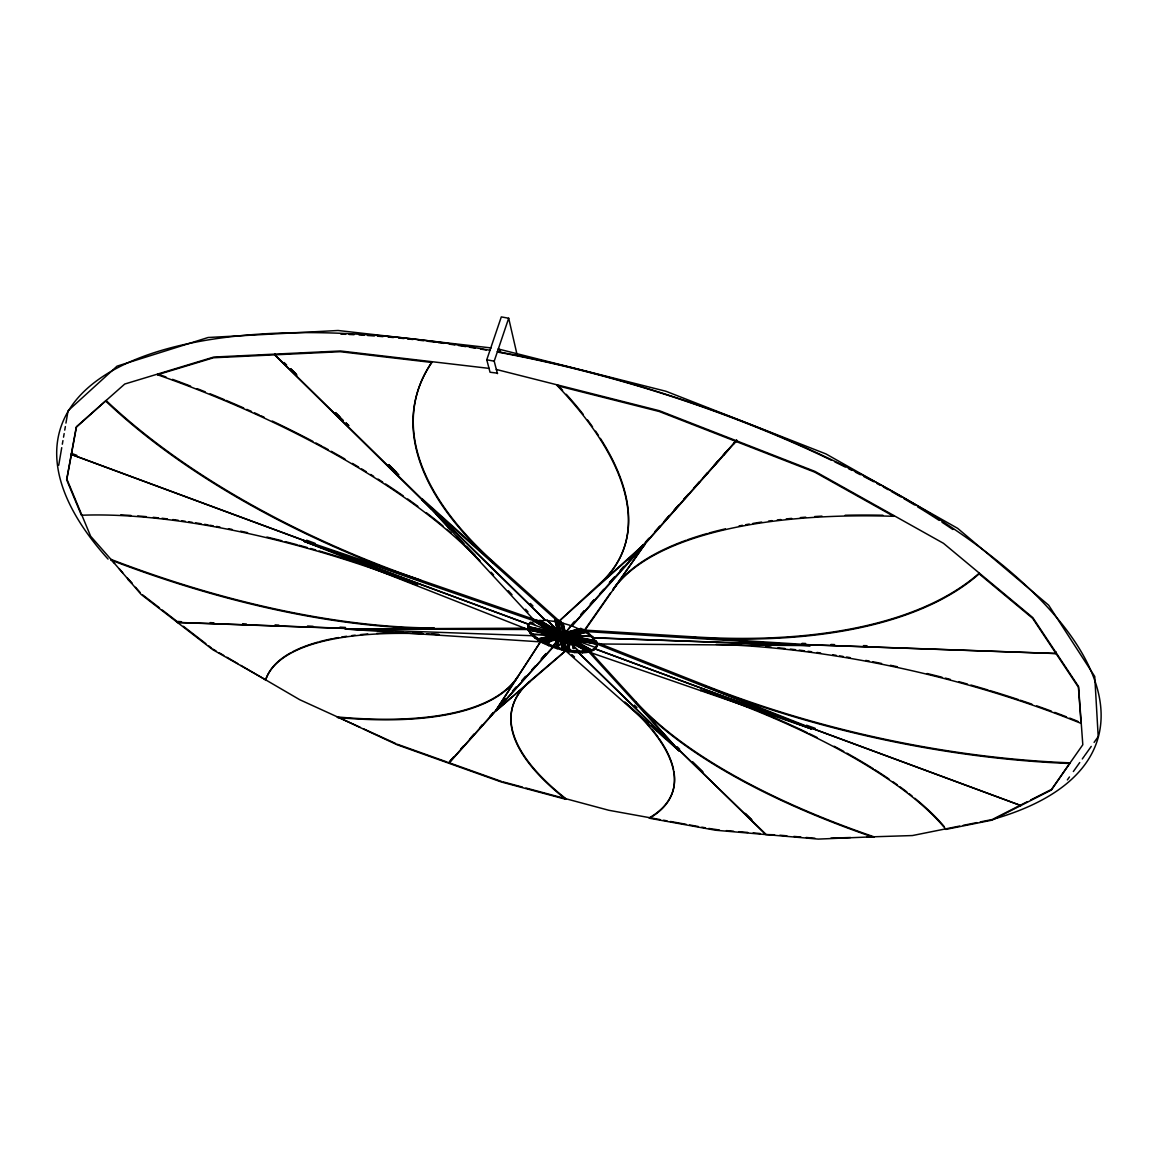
<?xml version="1.0" encoding="UTF-8"?>
<svg xmlns="http://www.w3.org/2000/svg" width="1156" height="1156" viewBox="0 0 1156 1156"><rect width="100%" height="100%" fill="white"/><g stroke="black" fill="none" stroke-linecap="round" stroke-linejoin="round"><path stroke-width="1.5" d="M573.029 643.776L572.885 643.112A63.089 47.613 -47 0 0 572.278 635.525L573.159 643.979L571.96 643.112A64.1 56.442 -80.5 0 0 570.761 637.881L571.252 634.731L571.425 637.736A64.1 56.456 -80.5 0 1 572.625 642.967L573.029 643.776L572.234 643.719L572.942 641.161M553.218 645.51L552.712 647.201C543.334 643.502 532.641 639.037 527.945 629.514L528.003 625.931L529.636 623.156M570.211 638.43L569.966 636.479L570.211 638.43L565.125 637.809M524.795 628.199L345.326 628.951L527.945 629.514L528.393 624.63M532.714 629.832L532.93 628.459L533.162 630.627L534.982 630.309M577.133 639.398L590.702 642.259L590.355 640.756L574.46 637.837M560.14 636.869A63.912 31.472 -59.3 0 1 558.088 637.028L554.23 635.728L552.525 639.644A65.603 41.139 -18.2 0 0 548.811 642.852L547.597 642.042A65.56 52.41 -82.1 0 1 549.375 636.956L551.788 634.066C554.259 635.468 551.441 629.413 550.357 633.213A64.592 64.346 -66.9 0 0 546.846 637.534L546.239 638.314L547.467 637.953A64.592 64.346 -66.9 0 1 550.921 633.705L552.712 631.682L552.698 632.491L533.422 620.642L534.477 620.208L554.967 631.812L555.429 631.162M571.758 636.031L587.161 631.899L571.281 636.392L572.35 635.583L571.382 635.699L591.063 636.335M569.027 638.748L569.171 637.837L568.42 638.531M552.843 636.479L552.871 636.06A63.869 18.178 74.6 0 1 553.204 632.578L555.227 630.15L557.438 630.02L552.843 636.479L554.345 636.595A63.811 44.13 -62.9 0 1 558.189 633.242L559.201 630.28L558.493 631.523M553.132 636.97L553.16 636.551A63.855 18.164 74.6 0 1 553.204 635.959M528.35 628.214C533.884 639.152 546.701 643.459 557.467 647.519C568.145 651.363 568.087 652.114 567.871 640.424A64.765 35.619 -88.1 0 1 567.784 642.23M554.027 636.392L560.833 639.759L569.937 640.742L570.081 644.571A65.878 37.816 -60.9 0 1 567.899 649.499C569.821 648.039 564.027 637.895 569.605 638.777A3.54 1.777 -60.1 0 1 567.379 639.311L567.206 640.323L572.119 642.779M568.058 642.23A64.765 35.619 -88.1 0 0 568.131 640.438L567.35 640.193L579.142 651.392M573.419 636.884L574.474 642.245A65.025 63.262 -67.1 0 1 574.301 647.678L573.997 648.559L573.203 647.996A65.083 47.598 20.9 0 0 572.249 643.805L572.249 643.805M573.275 648.473L573.578 647.591A65.039 63.277 -67.1 0 0 573.766 642.158L573.159 638.618M590.572 642.722L590.413 640.554L590.572 642.722L592.204 643.054L592.06 640.901L592.464 641.696M671.058 743.005L678.818 750.649L578.491 652.678L579.315 650.814L578.766 652.692C584.864 652.894 592.392 652.837 596.395 647.476L596.684 641.855L576.006 637.52M596.395 647.476L597.088 642.664M567.134 649.961L567.206 649.354A64.765 35.619 -88.1 0 0 567.394 647.591M449.135 762.368L448.86 763.249L501.357 781.991L565.862 799.316A390.598 129.544 13.4 0 1 529.824 681.635L496.285 710.637L567.466 649.369A64.765 35.619 -88.1 0 0 567.654 647.591M558.276 633.17L558.204 631.032M572.495 644.123L572.61 643.748A64.158 32.932 -29.4 0 0 573.318 640.395L572.827 638.343M58.71 465.319L61.73 447.675M62.323 444.207L62.944 440.609M63.537 437.17L64.158 433.587M64.75 430.133L65.357 426.564M65.95 423.096L68.059 410.785L117.031 366.163L208.08 337.509L338.058 330.486L491.155 347.927M565.154 632.78L563.001 623.171L565.27 632.231M716.113 644.354A392.115 130.021 13.4 0 1 1081.062 723.381L1081.192 722.702M755.417 708.83L702.704 690.609A369.949 115.932 15.9 0 1 945.897 829.401L992.137 820.124L1051.411 790.01L1070.124 762.844A519.131 229.885 12.7 0 1 705.651 685.566L598.75 643.314M1056.237 652.302L1055.992 653.501L810.269 644.773L694.178 637.563A532.844 247.398 18.4 0 0 979.132 573.853L1032.626 618.33L1078.418 687.242L1081.062 723.381M1056.281 652.36L1056.035 653.559L810.356 644.875L756.183 644.47M1021.008 804.894L1020.748 805.588L811.526 728.222L770.72 714.119M979.132 573.853L979.291 573.101A532.757 247.529 18.4 0 1 694.366 636.898L584.488 630.092L584.098 631.407L590.369 635.641L594.661 639.933L596.698 643.964L811.469 728.815L595.109 648.819L595.528 647.201M648.574 723.15L624.76 702.111A368.215 117.58 18.4 0 1 649.441 818.231L715.593 830.239L818.275 839.097L873.864 836.771A459.149 172.519 11.6 0 1 636.19 702.082L589.387 650.756L575.023 651.233L566.353 649.296A65.921 29.189 67.2 0 0 565.038 644.253L566.426 640.236L565.602 640.453L569.547 640.583L569.691 644.412A65.892 37.83 -60.9 0 1 567.524 649.34L567.264 649.889M561.397 637.245L561.917 638.213L562.64 637.606L560.776 637.404L561.758 638.17L562.654 637.592A63.927 13.135 -78.6 0 0 563.232 638.921L565.313 639.774L565.689 641.175M565.616 632.433L581.165 628.43L565.226 632.91L572.148 624.515L565.443 632.896M733.901 443.138L736.849 440.378L645.409 543.493L613.244 589.415A455.941 171.189 11.6 0 1 893.66 516.298L893.834 515.533M596.771 646.175L594.141 648.935L589.387 650.756L589.011 652.056L811.353 728.887L811.642 728.15L705.478 686.202A519.203 229.769 12.7 0 0 1069.994 763.509M596.698 643.964L810.168 645.597L810.269 644.773M765.633 833.982L678.991 750.013M700.825 690.696L701.172 689.395M705.305 686.866L705.651 685.566M578.766 652.692L679.049 750.663L636.031 702.704A459.207 172.403 11.6 0 0 873.734 837.349M649.441 818.231L649.585 817.682A368.172 117.652 18.4 0 0 673.861 771.283M693.99 638.256L694.366 636.898M735.953 441.736L736.3 440.465M562.611 390.295A487.399 196.939 21.7 0 0 557.582 384.962L557.351 385.728A487.471 196.823 21.7 0 1 599.574 584.286L645.077 543.363L736.502 440.234M573.159 643.979L573.275 643.603A64.158 32.946 -29.3 0 0 573.983 640.265L573.925 639.6M635.843 703.339L636.19 702.082M565.862 799.316L566.021 798.782A390.555 129.631 13.4 0 1 530.012 681.029L565.197 651.045M431.549 509.189L274.593 354.849L275.041 353.649L274.882 354.834L545.603 620.367L558.348 621.856L571.758 625.83L645.077 543.363M571.758 625.83L572.625 624.023L572.047 625.945L584.098 631.407L645.409 543.493M587.71 652.215L588.101 650.915L567.278 639.008M589.95 651.695L590.326 650.409L574.546 641.349M591.034 651.29L591.41 649.99L594.025 649.296L596.669 646.536L596.944 644.167L576.049 639.774M593.75 650.236L594.141 648.935M596.308 643.17L596.684 641.855L572.365 637.462M595.571 647.013L595.022 648.906L811.353 728.887M596.64 644.672L597.031 643.357L570.024 637.679M596.568 645.467L596.944 644.167L572.379 639.702M613.027 590.124L613.431 588.736A455.883 171.305 11.6 0 1 686.361 540.184M599.357 584.994L599.762 583.621A487.399 196.939 21.7 0 0 600.325 438.341M583.058 648.819L585.485 647.635L583.058 648.819L585.63 649.383L586.757 648.357L575.312 641.797M582.494 652.837L582.87 651.536M585.63 649.383L586.757 648.357M586.265 652.389L586.641 651.088L575.023 644.441M572.942 638.3L597.031 643.357M569.706 651.738L568.795 645.366M578.751 630.974L582.595 632.332L581.54 630.815L579.806 630.714M496.285 710.637L552.987 647.302L565.978 651.146L574.633 652.519L575.023 651.233M582.552 630.641L582.942 629.312L569.2 632.664M562.712 638.993L561.599 639.702L563.261 638.95A63.941 13.193 -78.6 0 1 562.596 637.52M565.009 639.673L565.154 639.225A3.54 3.208 -15.2 0 1 561.643 638.488L565.009 639.673C563.42 636.999 569.518 640.655 567.22 639.369M562.221 650.163L561.267 643.776M565.327 640.756L565.313 639.774M566.83 634.008L567.61 633.055L564.186 631.682M565.804 648.632L567.712 648.241L564.041 648.184L564.056 646.84M569.475 639.225L566.96 637.288M610.339 593.173L584.488 630.092L585.731 630.93L567.293 636.031L568.738 635.251A3.555 2.789 76.3 0 1 566.975 634.774M570.486 635.569L569.764 635.742A9.118 3.396 16.6 0 1 567.914 635.814L568.145 637.996L567.957 635.829L567.047 635.814M564.258 650.698L561.802 639.037M567.423 640.93L567.972 639.109L571.469 640.366C567.596 641.696 557.972 640.438 557.915 637.693A63.912 31.241 -59.5 0 0 559.952 637.534M564.359 637.577A63.782 49.722 74.4 0 0 567.899 639.08L567.553 640.944L586.641 651.088L578.954 652.056L570.096 650.452L568.694 645.698M566.686 635.54L569.301 635.742L570.385 634.658L569.142 633.82M567.986 639.124L568.16 640.54L588.101 650.915M569.301 635.742L570.385 634.658M567.957 639.109L569.475 640.222L568.16 640.54A89.706 18.799 -78.9 0 1 567.769 639.774A63.797 49.549 74.7 0 1 564.851 638.56A63.883 49.621 74.7 0 0 567.683 639.745L567.769 639.774A73.204 65.762 -11.5 0 0 570.385 640.005L571.469 640.366M564.72 637.621A63.84 57.265 -13.1 0 0 569.186 638.098L571.656 636.768M571.425 636.32L571.787 635.077M567.957 635.829L571.411 636.566L571.931 635.208L575.471 635.338M568.116 650.134L568.015 649.686A3.497 3.179 -15.2 0 1 564.533 648.964L568.073 649.484L567.871 651.449M571.194 636.754L569.287 638.098L571.382 638.921L569.388 637.418A63.826 57.251 -13.1 0 1 565.804 637.072M557.51 623.676L557.524 622.289L559.287 622.564L561.094 623.026L561.079 624.413L557.51 623.676L557.524 622.289M421.897 499.508L558.348 621.856L599.762 583.621M553.522 636.681L554.88 636.161L553.854 635.179M555.285 635.901L555.964 635.092M557.322 622.954L559.287 622.564M554.678 636.826L555.617 636.205M557.438 633.618C555.964 634.138 558.059 635.106 556.903 632.78M560.154 622.333L560.559 621.018L563.478 632.737L559.952 632A3.555 3.222 -14.5 0 0 563.478 632.737M552.987 647.302L553.551 645.438M556.238 636.436L556.368 635.973A3.54 2.774 76.3 0 0 559.143 637.563L556.238 636.436L559.807 636.089L558.088 633.994L559.807 636.089M557.019 634.442L557.25 633.647M557.264 634.991L559.793 636.681M560.458 634.341L560.342 635.511L556.961 633.849L559.374 632.635L561.989 635.583L557.539 632.375M561.079 624.413L558.897 623.243M557.438 638.401C560.342 635.713 555.183 641.667 552.554 639.384M563.16 637.259L561.903 636.378A63.826 12.817 -78.4 0 1 561.469 633.661L559.591 632.144L559.706 630.699L557.654 630.714L539.65 620.281L557.264 631.176M564.648 649.412L562.018 639.355L557.741 638.228L558.03 637.028M558.29 636.161L560.01 635.424M559.374 632.635L557.886 633.474M559.591 632.144L559.706 630.699L556.108 629.977M558.001 638.343L558.189 637.361M562.481 638.3L558.969 636.277M561.209 623.951A3.598 3.251 -14.5 0 1 557.654 623.214L560.342 635.511M560.125 634.124L560.241 632.679M560.862 634.124L561.729 634.312L561.195 633.459M559.735 639.355L559.807 637.996L559.446 639.254L544.563 642.23L544.173 643.516M561.281 634.427L561.657 632.939C564.215 630.974 563.536 632.693 561.469 633.661M557.076 648.805L557.467 647.519M561.556 634.5L561.787 633.589L559.807 632.462M560.891 639.774L561.874 639.673L560.833 642.389M563.001 636.306L563.189 636.855A63.826 31.4 -59.4 0 0 563.752 636.667M563.261 638.95L565.111 640.438M542.395 642.635L542.785 641.349L548.45 639.976M545.589 640.655L542.641 639.745L543.84 638.849M546.6 640.41L545.386 641.32L544.071 639.904M554.548 621.278L554.952 619.948L557.842 630.685L546.918 620.194M527.96 628.806L528.35 627.506L552.077 633.199L552.626 631.783L528.364 626.682L528.292 624.991M548.522 645.655L548.912 644.369M552.51 632.346L533.422 620.642M553.29 635.034L552.684 634.037L553.493 634.369L534.925 630.511M553.695 633.994L553.218 632.52M538.869 622.578L540.358 621.74L537.959 622.968L539.26 623.705L541.658 622.492L539.26 623.705M534.621 637.765L535.026 636.479M538.219 640.135L538.609 638.849L551.976 635.569M539.635 641.074L540.025 639.788L549.924 637.375L543.782 639.051A3.511 2.774 76.3 0 0 546.528 640.612M496.141 710.015L541.268 640.597L496.141 710.015L448.629 763.162L397.144 744.782L337.523 716.966A414.802 144.067 20.7 0 0 517.744 676.621M567.206 640.323L567.365 639.311L583.202 648.357A3.526 1.792 -60.2 0 0 585.427 647.851L574.619 641.638M567.957 639.528L567.582 640.511L578.881 651.392M568.983 638.806L569.171 637.837M527.974 627.983L528.364 626.682L552.423 632.448M534.751 624.399L529.809 622.564L529.159 624.558L304.014 541.311L304.303 540.531L420.64 580.095A518.235 239.364 18.4 0 1 106.092 400.511L76.224 427.301L66.629 479.726L81.411 515.244A367.203 117.305 18.4 0 1 417.475 585.239L304.259 540.647L71.253 454.481L71.701 453.311M528.393 630.309L528.798 629.009L553.84 634.268M528.913 631.234L529.318 629.933L551.773 634.658M530.214 633.546L530.604 632.245M534.086 621.509L534.477 620.208L554.273 632.592M528.003 625.931L530.387 623.07L534.997 621.119L535.387 619.818L420.64 580.095M533.162 630.627L532.916 629.167M536.283 620.945L536.673 619.645M532.352 635.583L533.017 634.023M533.075 633.849L532.497 635.728L345.326 628.951M534.78 630.974L534.549 628.806M537.959 622.968L539.072 621.914M548.421 643.227L548.161 642.23A65.56 52.425 -82.1 0 1 549.938 637.144L552.9 634.456M562.437 639.99C564.244 638.314 561.802 640.511 563.304 640.178M562.582 640.034L562.799 639.138M562.885 640.121L563.203 639.225L565.602 647.866M448.629 763.162L448.904 762.281M492.947 563.218L493.366 561.859A517.252 228.989 12.7 0 1 432.127 361.712L431.867 362.464A517.324 228.859 12.7 0 0 493.164 562.51L422.142 498.785M517.05 354.574L508.683 318.247L501.299 316.903L486.763 359.791L490.043 372.246L497.571 373.171M421.651 499.536L545.343 620.353L534.997 621.119L421.882 498.814M497.412 373.634L494.204 361.178L508.683 318.247M369.053 629.991L345.485 629.081L540.878 641.898M559.865 638.936L559.634 638.69A64.996 10.303 -69.8 0 0 559.186 639.485M434.324 627.968A485.65 196.115 21.7 0 1 111.048 559.417L141.162 594.459L212.718 649.658L265.663 679.844A358.924 113.057 15.9 0 1 290.777 652.764M557.163 647.461A66.123 6.329 -47.4 0 1 560.79 643.444L560.92 643.386A66.138 6.344 -47.4 0 0 557.293 647.403L556.412 647.057A64.996 10.303 -69.8 0 1 557.019 645.366M556.209 647.62L559.851 638.56M559.475 639.586A64.982 10.317 -69.8 0 1 559.793 638.748L556.701 647.158A64.982 10.317 -69.8 0 1 557.004 646.32M181.492 621.711L177.721 621.466L177.374 622.39L345.543 628.329M552.785 637.462L552.597 639.586M479.928 561.122A415.423 144.269 20.7 0 0 157.462 374.732L157.736 374.038A415.38 144.356 20.7 0 1 165.987 376.972M566.18 642.389L566.252 641.464M71.383 454.525L71.802 453.484L76.874 455.363M565.891 646.103A65.892 29.175 67.2 0 0 565.428 644.412L565.761 643.415M547.612 642.693L547.915 642.172A64.461 49.751 -45.5 0 1 548.84 640.67M551.585 631.797L548.825 634.962A64.664 45.026 38.3 0 0 546.47 637.953L546.239 638.314M552.496 631.985L553.16 631.219L539.39 623.257M568.376 635.265L581.67 632.115A3.584 2.789 76.3 0 1 578.896 630.511L567.582 633.271L567.755 635.627A63.652 4.595 -51.6 0 0 565.038 638.618L564.475 639.355L563.492 638.531A63.623 23.048 -89.5 0 0 562.351 634.109L563.044 633.098M563.593 632.592L563.507 631.176L562.322 634.023M567.061 632.274L567.639 633.185L564.431 631.306M563.608 639.037L563.738 638.141A63.638 23.062 -89.5 0 0 562.596 633.719L562.567 633.647M564.793 639.008A63.638 4.595 -51.6 0 1 567.509 636.017L567.249 633.474M564.475 639.355L563.853 638.661M557.452 630.511L557.308 630.02A62.8 33.192 -87.3 0 0 553.377 635.988L557.178 630.02L557.756 630.526L547.178 620.194M551.311 637.606L548.06 642.317A64.447 49.751 -45.5 0 1 548.999 640.814M546.86 638.719L547.091 638.372A64.664 45.026 38.3 0 1 549.447 635.381L552.669 631.74M1067.364 779.91L1069.473 776.948M1073.346 771.529L1079.733 762.555M1082.305 758.943L1084.299 756.154M1084.863 755.359L1091.25 746.4M1094.096 742.398L1098.2 736.647L1094.746 676.491L1048.665 605.195L957.616 528.321L825.948 453.932L665.986 391.277L498.207 348.968M552.077 631.277L546.355 638.155L546.846 637.534M529.434 623.821L530.676 622.13M529.549 623.257L552.9 631.826L552.048 633.893L553.29 635.684L529.318 629.933L530.503 632.607L534.91 636.826L538.609 638.849L551.788 636.161M555.675 641.566L556.455 640.67M557.192 639.832L555.805 641.407M558.507 637.548L557.654 637.346M557.062 639.889C556.773 638.372 559.735 637.809 557.394 638.126L557.409 639.022M450.103 760.937L453.701 756.905M460.897 748.857L463.296 746.169M470.478 738.12L474.076 734.089M480.072 727.384L482.471 724.696M489.667 716.648L493.265 712.616M502.86 701.88L505.259 699.192M512.455 691.144L516.038 687.112M522.035 680.407L525.633 676.376M541.225 658.92L546.022 653.559M554.36 644.109L556.542 641.667M560.935 636.797L561.961 636.667M574.662 621.422L572.278 624.096L574.966 621.523M580.659 614.717L584.242 610.7M590.225 603.996L593.823 599.964M609.385 582.552L614.183 577.191M620.165 570.486L623.749 566.454M639.326 549.042L642.909 545.011M645.308 542.337L648.892 538.306M654.888 531.615L659.671 526.255M664.454 520.894L669.252 515.533M674.035 510.157L678.832 504.796M683.615 499.435L688.412 494.074M694.395 487.384L699.178 482.009M703.975 476.648L707.559 472.631M713.555 465.926L718.338 460.565M723.121 455.204L727.919 449.843M450.334 761.024L453.947 756.992M461.143 748.943L463.542 746.256M469.538 739.551L474.336 734.19M480.332 727.471L482.731 724.783M489.927 716.734L493.525 712.717M501.921 703.31L505.519 699.293M512.715 691.245L516.313 687.213M522.31 680.508L525.908 676.477M531.905 669.772L535.503 665.74M541.499 659.036L546.297 653.66M553.088 645.915L556.831 641.768M580.962 614.819L584.56 610.787M590.557 604.082L594.155 600.051M600.152 593.346L603.75 589.314M609.747 582.61L614.544 577.249M620.541 570.529L624.139 566.512M628.922 561.137L633.719 555.776M639.716 549.071L643.314 545.04M645.713 542.352L649.311 538.335M655.308 531.615L660.105 526.255M663.703 522.223L669.7 515.518M674.497 510.157L679.295 504.782M684.092 499.421L688.889 494.046M693.687 488.685L699.683 481.98M703.282 477.948L708.079 472.587M714.076 465.868L718.873 460.507M723.67 455.132L728.468 449.771M733.251 444.41L736.849 440.378M553.377 646.016L556.657 642.36M448.86 763.249L552.712 647.201M572.047 625.945L645.192 544.23M563.232 637.52L561.773 637.505M560.79 643.444L560.805 640.727M567.004 633.864L567.885 632.794M557.438 630.034A62.814 33.192 -87.3 0 0 553.637 636.002L554.056 636.103A63.826 44.145 -62.9 0 1 557.9 632.737L557.987 632.679M547.857 643.039L548.262 642.664A65.589 41.11 -18.2 0 1 550.068 641.045M558.348 621.856L644.86 544.115M554.201 632.404L553.507 633.011A63.855 18.164 74.6 0 0 553.363 634.196M565.689 631.985L567.639 633.185M553.984 636.19L553.319 636.696L556.368 635.973M558.42 631.696L559.533 631.306A5.318 1.98 16.6 0 1 560.617 631.263M567.856 634.962L570.341 634.138L569.547 634.846M1027.438 801.628L992.267 819.503L980.274 821.916M1030.661 799.995L1051.541 789.36L1082.811 744.739L1078.548 686.52L1032.785 617.593L943.469 543.306L815.009 471.417L659.368 410.712L496.329 369.472M563.651 634.875L561.989 635.583M552.843 631.971L555.53 631.234L537.959 620.425L535.719 621.162A3.584 1.734 -60.1 0 0 537.916 620.599L555.733 630.569M561.094 639.124L561.816 640.019M592.97 636.551L571.469 635.728L596.221 640.944L571.57 636.465M157.462 374.732L213.528 357.768L274.593 354.849M567.423 633.719L582.942 629.312M570.183 635.323L585.731 630.93M558.955 632.029L560.458 631.87M560.718 635.352L560.877 635.309A2.182 0.809 16.6 0 1 562.38 635.468M545.025 640.294L557.625 637.231M580.153 631.783L567.22 634.919L568.608 635.713M568.477 634.89L569.605 634.615M552.684 638.95L558.753 637.462M551.268 639.47L559.143 637.563M558.998 638.011L560.299 637.707M570.154 635.381L569.475 635.554A8.684 3.222 16.6 0 1 567.712 635.627M581.54 632.578L582.595 632.332M557.958 638.993L544.563 642.23L553.189 646.666L562.611 648.877L560.212 640.944M563.608 638.603L563.29 638.676A2.037 0.751 16.6 0 1 560.92 638.184L560.515 637.953A2.037 0.751 16.6 0 1 560.053 637.072L560.573 636.869A2.037 0.751 16.6 0 1 562.943 637.361L563.348 637.592A2.037 0.751 16.6 0 1 563.651 637.837M569.431 640.236L571.656 639.702L564.186 639.875L566.426 640.236M570.992 636.161L572.336 635.814M573.333 640.337L573.231 639.976M540.025 639.788L549.794 637.809M542.785 641.349L549.288 640.048A64.461 49.751 -45.5 0 1 550.314 638.444M959.726 826.049L912.387 835.557L866.711 837.002M963.15 825.355L976.849 822.61M573.448 648.213L574.156 647.721A63.956 58.999 39.8 0 0 573.867 643.415M563.449 637.895L562.293 637.866A63.927 13.193 -78.6 0 0 563.044 639.586L563.059 639.615A63.941 13.135 -78.5 0 1 562.293 637.866L562.221 637.65M565.631 638.835L568.044 637.635L570.948 639.297M274.882 354.834L340.225 351.713L431.867 362.464M830.933 838.129L850.599 837.508M559.995 636.017L557.727 635.453L558.767 636.942M556.209 631.147L563.984 632.361L572.148 637.043M210.175 622.607L213.932 622.853M242.616 623.734L246.387 623.994M275.07 624.876L278.827 625.121M307.525 626.003L313.088 626.321M339.965 627.144L345.528 627.462M802.062 643.357L805.66 643.487M830.991 644.47L834.603 644.6M863.431 645.612L867.043 645.727M532.743 634.297L553.493 635.02M532.887 634.442L553.637 635.164M345.687 628.459L177.533 622.52L177.721 621.466M592.58 637.866L810.168 645.597L584.098 631.407M592.436 637.722L810.081 645.481M567.928 639.687L570.183 642.158M574.633 652.519L578.491 652.678M378.026 630.569L387.014 631.162M396.002 631.74L403.184 632.216M413.964 632.924L422.952 633.502M431.925 634.095L439.121 634.572A358.967 112.985 15.9 0 0 426.578 633.893M565.876 636.421L569.836 636.927M719.307 829.994L708.773 828.433M726.43 830.615L733.554 831.222M738.901 831.684L747.816 832.45M753.163 832.912L760.287 833.534M774.592 834.762L765.691 834.56L679.222 750.027M779.852 835.21L786.86 835.817M793.869 836.424L800.877 837.016M806.137 837.479L814.908 838.23M489.234 368.403L340.5 350.976L213.802 357.045L124.732 384.038L76.498 426.665L66.875 479.104L90.63 536.211L114.545 563.405M573.766 642.158L590.326 650.409M556.975 620.266L558.738 620.541L493.366 561.859M563.377 639.499L562.64 639.326M660.033 819.575L608.836 810.284L525.922 788.002M663.515 820.211L666.998 820.847M670.48 821.483L686.144 824.315M689.626 824.951L698.325 826.526M701.808 827.161L705.29 827.797M486.763 359.791L494.204 361.178M558.362 621.234L560.674 621.942A3.598 3.251 -14.5 0 1 557.337 621.393M528.35 627.506L555.155 633.127M554.736 633.257L534.491 629.009A3.54 0.766 -78.1 0 0 534.852 630.54M532.728 629.124L534.347 629.456M590.21 641.219L591.858 641.566M563.853 647.49L567.524 648.906M555.01 635.222L557.062 635.655L556.672 634.153L557.9 634.658M528.798 629.009L552.481 634.702M557.351 385.728L659.151 411.478L736.141 441.505M563.044 638.531L560.963 637.592M566.079 651.16L678.818 750.649M559.085 623.229L560.891 623.705M503.265 781.918L522.44 787.077M560.544 634.846L558.102 633.994M534.997 621.119L304.071 541.21L529.231 624.457M555.415 636.855L558.319 638.213M397.317 744.247L447.141 762.035M448.788 762.628L501.531 781.456M555.415 634.471L555.501 634.514A63.855 57.28 -12.9 0 0 559.706 635.858A4.032 1.488 16.6 0 1 559.215 635.251M562.018 639.355L557.683 637.765L558.478 638.155M556.643 647.678L556.022 646.941A66.138 13.063 87.4 0 1 555.805 641.508M576.02 639.658L582.566 642.086L579.214 640.959M306.643 540.213L315.097 543.349M806.556 725.245L815.11 728.294M574.127 639.73L595.499 647.519M71.282 454.351L304.303 540.531M811.642 728.15L1020.878 805.515M566.787 637.953L565.472 637.447M736.502 441.65L814.807 472.183L893.66 516.298M304.014 541.311L527.945 629.514M553.305 633.69L552.077 633.199M563.261 637.967L562.25 637.418M552.279 632.534L553.883 633.329M360.152 727.283L299.78 699.741L240.838 665.379M363.374 728.757L395.699 743.51M573.882 640.641L591.41 649.99L573.94 639.962M543.638 639.499L546.398 641.074M554.75 630.237L541.586 622.694A3.569 1.734 -60.1 0 1 539.52 623.344M540.155 622.405L541.456 623.156M585.297 648.299L586.554 649.022M212.921 649.108L216.028 650.915M219.12 652.721L223.773 655.438M226.879 657.244L237.746 663.573M561.18 636.638L560.732 636.335A63.826 49.535 74.8 0 1 556.787 633.502L556.701 633.445M561.383 635.973L560.92 635.67A63.826 49.52 74.8 0 1 556.975 632.838M542.641 639.745L543.869 640.569M557.741 638.228L561.599 639.702M142.766 594.964L159.485 607.854M162.259 610.007L176.189 620.758M183.371 626.292L205.884 643.675M208.701 645.843L211.519 648.025M559.779 631.479L561.657 632.939A63.826 12.817 -78.4 0 0 562.105 635.713M588.317 632.823L592.623 637.072M571.859 654.585L574.503 656.94M651.218 725.477L657.822 731.329M660.466 733.655L667.084 739.508M552.351 634.239L553.363 635.222M290.806 368.778L295.965 373.836M335.934 412.952L339.806 416.738M346.251 423.038L348.837 425.567M388.806 464.683L396.551 472.255M677.098 746.718L679.67 749.247M692.545 761.847L702.848 771.919M745.317 813.492L751.761 819.792M284.058 362.493L286.645 365.007M290.517 368.793L296.962 375.108M335.645 412.952L343.39 420.524M345.962 423.053L348.548 425.581M388.532 464.698L398.849 474.784M530.387 603.49L532.974 606.019M634.369 705.146L636.942 707.66M692.328 761.833L702.631 771.905M745.129 813.477L751.559 819.763M571.7 634.947L573 636.234M572.336 636.378L571.035 635.092L570.024 635.93A9.523 3.54 16.6 0 1 568.102 636.002M570.587 634.875L571.772 635.814M491.112 572.263L493.583 574.893M508.337 590.745L512.021 594.719M525.547 609.241L528.017 611.885M436.376 514.377L449.67 528.639M456.909 536.413L464.163 544.201M466.576 546.788L479.856 561.05M589.011 652.056L679.049 750.663M498.525 349.04L500.548 351.323M119.213 568.694L122.709 572.682M127.377 577.986L132.044 583.274M135.541 587.262L140.208 592.566M561.498 638.95L561.455 637.404L564.778 649.441L568.073 649.484M564.981 638.126L566.079 642.635M559.287 624.038L561.585 632.823M566.874 650.033L566.743 649.47A65.892 29.175 67.2 0 0 566.108 646.941M554.952 619.948L557.539 631.19M557.149 621.032L559.504 631.364M560.559 621.018L563.044 632.115M573.997 648.559L573.911 648.082A65.083 47.584 20.9 0 0 573.333 645.294M573.723 643.704L574.07 647.808A63.956 58.999 39.8 0 0 573.781 643.502M497.268 351.597A541.413 207.3 16.6 0 1 1027.265 586.771A541.413 207.3 16.6 0 1 994.261 818.939M131.9 583.231A541.413 207.3 16.6 0 1 127.695 579.272M108.057 559.085A541.413 207.3 16.6 0 1 489.985 350.268M734.205 644.412A392.072 130.108 13.4 0 1 741.213 644.802M751.848 645.51A392.072 130.108 13.4 0 1 759.03 646.045M765.864 646.623A392.072 130.108 13.4 0 1 771.038 647.1M777.988 647.765A392.072 130.108 13.4 0 1 784.982 648.502M790.256 649.08A392.072 130.108 13.4 0 1 795.559 649.701M799.099 650.12A392.072 130.108 13.4 0 1 804.446 650.799M808.03 651.261A392.072 130.108 13.4 0 1 811.613 651.738M817.017 652.475A392.072 130.108 13.4 0 1 820.615 652.981M832.739 654.787A392.072 130.108 13.4 0 1 836.193 655.336M839.661 655.885A392.072 130.108 13.4 0 1 843.129 656.449M846.597 657.027A392.072 130.108 13.4 0 1 850.079 657.62M865.786 660.423A392.072 130.108 13.4 0 1 869.283 661.087M872.794 661.752A392.072 130.108 13.4 0 1 881.566 663.472M890.351 665.264A392.072 130.108 13.4 0 1 897.388 666.752M927.04 673.515A392.072 130.108 13.4 0 1 942.039 677.243M945.362 678.11A392.072 130.108 13.4 0 1 950.348 679.41M958.786 681.664A392.072 130.108 13.4 0 1 967.471 684.063M970.939 685.031A392.072 130.108 13.4 0 1 988.149 690.045M989.868 690.566A392.072 130.108 13.4 0 1 1018.595 699.655M1020.271 700.218A392.072 130.108 13.4 0 1 1031.86 704.149M1036.773 705.868A392.072 130.108 13.4 0 1 1051.368 711.128M1054.749 712.385A392.072 130.108 13.4 0 1 1066.453 716.836M1069.762 718.122A392.072 130.108 13.4 0 1 1077.956 721.387M687.892 539.635A455.883 171.305 11.6 0 1 707.241 533.508M708.931 533.032A455.883 171.305 11.6 0 1 725.419 528.856M739.06 525.951A455.883 171.305 11.6 0 1 742.441 525.301M745.866 524.665A455.883 171.305 11.6 0 1 749.319 524.058M752.802 523.451A455.883 171.305 11.6 0 1 761.688 522.05M768.538 521.081A455.883 171.305 11.6 0 1 772.006 520.619M777.28 519.954A455.883 171.305 11.6 0 1 780.82 519.535M786.21 518.943A455.883 171.305 11.6 0 1 791.658 518.394M800.371 517.599A455.883 171.305 11.6 0 1 805.689 517.18M814.677 516.559A455.883 171.305 11.6 0 1 821.974 516.14M845.152 515.258A455.883 171.305 11.6 0 1 882.909 515.244M172.562 379.356A415.38 144.356 20.7 0 1 190.61 386.118M197.127 388.647A415.38 144.356 20.7 0 1 205.262 391.855M210.117 393.806A415.38 144.356 20.7 0 1 224.596 399.774M226.2 400.438A415.38 144.356 20.7 0 1 243.67 407.967M246.82 409.369A415.38 144.356 20.7 0 1 251.517 411.464M254.638 412.88A415.38 144.356 20.7 0 1 259.305 415.004M260.938 415.755A415.38 144.356 20.7 0 1 264.175 417.258M272.252 421.044A415.38 144.356 20.7 0 1 312.871 441.361M315.906 442.965A415.38 144.356 20.7 0 1 321.903 446.173M323.463 447.025A415.38 144.356 20.7 0 1 328.145 449.583M331.237 451.288A415.38 144.356 20.7 0 1 344.936 459.033M352.436 463.411A415.38 144.356 20.7 0 1 358.62 467.082M361.669 468.917A415.38 144.356 20.7 0 1 366.206 471.691M370.7 474.466A415.38 144.356 20.7 0 1 373.663 476.315M378.041 479.09A415.38 144.356 20.7 0 1 382.636 482.038M385.656 484.017A415.38 144.356 20.7 0 1 403.213 495.852M407.692 498.987A415.38 144.356 20.7 0 1 417.851 506.328M426.217 512.614A415.38 144.356 20.7 0 1 442.994 525.951M446.953 529.26A415.38 144.356 20.7 0 1 451.086 532.786M457.747 538.667A415.38 144.356 20.7 0 1 460.319 540.994M465.319 545.646A415.38 144.356 20.7 0 1 475.434 555.574M292.295 651.955A358.924 113.057 15.9 0 1 317.987 642.086M319.49 641.681A358.924 113.057 15.9 0 1 332.206 638.719M333.882 638.387A358.924 113.057 15.9 0 1 338.564 637.534M341.771 636.999A358.924 113.057 15.9 0 1 346.699 636.262M351.756 635.583A358.924 113.057 15.9 0 1 355.21 635.179M360.513 634.615A358.924 113.057 15.9 0 1 367.796 633.979M376.755 633.401A358.924 113.057 15.9 0 1 391.234 632.852M412.649 632.852A358.924 113.057 15.9 0 1 421.521 633.083M639.774 715.578A368.172 117.652 18.4 0 1 648.906 725.52M652.186 729.45A368.172 117.652 18.4 0 1 658.255 737.412M659.18 738.713A368.172 117.652 18.4 0 1 673.543 769.621M560.357 636.754A63.869 57.294 -13 0 1 555.314 635.179M729.667 699.683A369.906 116.005 15.9 0 1 755.663 709.871M757.252 710.521A369.906 116.005 15.9 0 1 807.322 732.716M808.853 733.453A369.906 116.005 15.9 0 1 816.916 737.412M834.141 746.241A369.906 116.005 15.9 0 1 843.721 751.414M846.857 753.148A369.906 116.005 15.9 0 1 873.358 768.798M874.745 769.679A369.906 116.005 15.9 0 1 889.022 779.043M893.082 781.846A369.906 116.005 15.9 0 1 897.359 784.881M900.134 786.904A369.906 116.005 15.9 0 1 906.853 791.932M909.44 793.926A369.906 116.005 15.9 0 1 912.185 796.108M914.873 798.29A369.906 116.005 15.9 0 1 943.975 826.309M566.252 394.283A487.399 196.939 21.7 0 1 583.303 414.484M587.551 419.989A487.399 196.939 21.7 0 1 592.537 426.824M595.571 431.159A487.399 196.939 21.7 0 1 598.476 435.48M340.876 334.127A535.488 205.465 16.6 0 1 345.774 334.315M349.069 334.46A535.488 205.465 16.6 0 1 354.054 334.705M359.068 334.965A535.488 205.465 16.6 0 1 364.126 335.269M367.507 335.486A535.488 205.465 16.6 0 1 374.342 335.963M377.781 336.208A535.488 205.465 16.6 0 1 382.968 336.627M388.199 337.061A535.488 205.465 16.6 0 1 393.445 337.538M398.733 338.029A535.488 205.465 16.6 0 1 404.051 338.564M407.606 338.925A535.488 205.465 16.6 0 1 412.967 339.503M418.356 340.124A535.488 205.465 16.6 0 1 423.761 340.76M427.388 341.208A535.488 205.465 16.6 0 1 434.656 342.133M438.297 342.61A535.488 205.465 16.6 0 1 443.774 343.361M449.279 344.127A535.488 205.465 16.6 0 1 454.785 344.936M458.47 345.485A535.488 205.465 16.6 0 1 465.854 346.627M469.553 347.219A535.488 205.465 16.6 0 1 475.102 348.129M480.665 349.069A535.488 205.465 16.6 0 1 486.228 350.022M499.06 352.349A535.488 205.465 16.6 0 1 831.395 460.233M834.849 461.909A535.488 205.465 16.6 0 1 845.166 466.981M848.562 468.686A535.488 205.465 16.6 0 1 851.958 470.405M855.339 472.125A535.488 205.465 16.6 0 1 860.382 474.726M863.72 476.46A535.488 205.465 16.6 0 1 873.647 481.72M876.913 483.483A535.488 205.465 16.6 0 1 880.164 485.245M883.401 487.023A535.488 205.465 16.6 0 1 888.198 489.696M891.392 491.473A535.488 205.465 16.6 0 1 900.813 496.863M903.905 498.655A535.488 205.465 16.6 0 1 914.569 504.984M917.561 506.79A535.488 205.465 16.6 0 1 939.221 520.431M941.995 522.237A535.488 205.465 16.6 0 1 952.847 529.506M420.423 580.731A518.307 239.234 18.4 0 1 105.817 401.175M120.744 514.897A367.175 117.377 18.4 0 1 131.033 515.475M137.737 515.952A367.175 117.377 18.4 0 1 146.277 516.66M153.199 517.324A367.175 117.377 18.4 0 1 158.473 517.874M162.013 518.264A367.175 117.377 18.4 0 1 167.374 518.9M172.779 519.564A367.175 117.377 18.4 0 1 178.241 520.287M181.781 520.778A367.175 117.377 18.4 0 1 185.235 521.269M188.717 521.79A367.175 117.377 18.4 0 1 192.199 522.324M195.711 522.873A367.175 117.377 18.4 0 1 201.014 523.726M204.554 524.318A367.175 117.377 18.4 0 1 208.123 524.925M209.8 525.214A367.175 117.377 18.4 0 1 213.166 525.821M216.562 526.428A367.175 117.377 18.4 0 1 219.958 527.064M228.512 528.711A367.175 117.377 18.4 0 1 231.951 529.39M240.593 531.168A367.175 117.377 18.4 0 1 247.557 532.656M266.877 537.063A367.175 117.377 18.4 0 1 281.948 540.777M285.315 541.644A367.175 117.377 18.4 0 1 297.106 544.751M298.797 545.199A367.175 117.377 18.4 0 1 307.25 547.525M310.632 548.479A367.175 117.377 18.4 0 1 315.704 549.938M319.099 550.921A367.175 117.377 18.4 0 1 357.984 563.015M359.661 563.564A367.175 117.377 18.4 0 1 388.113 573.434M517.556 677.228A414.845 143.98 20.7 0 1 337.335 717.5M265.475 680.393A358.967 112.985 15.9 0 1 423.067 633.763M434.121 628.575A485.722 196 21.7 0 1 110.817 560.01M557.625 643.675A64.996 10.303 -69.8 0 1 558.247 641.999M557.915 643.791A64.982 10.317 -69.8 0 1 558.536 642.1M573.347 640.077A63.956 58.999 39.8 0 1 573.477 640.93A63.956 58.999 39.8 0 0 573.434 639.976M567.163 647.851A3.511 3.179 -15.2 0 1 563.984 647.042M569.836 634.109A6.604 2.457 16.6 0 1 569.576 634.702M570.602 636.32A10.39 3.858 16.6 0 1 568.506 636.392M558.724 634.355A4.032 1.488 16.6 0 1 558.883 633.994M560.732 633.531A4.032 1.488 16.6 0 1 561.686 633.633M546.672 637.693A63.551 58.205 45 0 1 552.004 631.378M553.262 635.352A63.855 18.164 74.6 0 1 553.305 634.774M552.395 635.554A64.461 49.751 -45.5 0 1 552.929 634.846M549.476 640.077A64.447 49.751 -45.5 0 1 550.458 638.589M550.69 640.511A65.589 41.11 -18.2 0 1 551.325 639.99M594.964 641.97L595.253 643.242L594.964 641.97M565.602 631.74L564.258 638.228A62.612 9.826 -69.9 0 0 565.602 631.74M565.891 631.841L564.562 638.343A62.612 9.84 -69.9 0 0 565.891 631.841M589.069 649.672L588.996 649.889A3.526 1.792 -60.2 0 1 586.771 650.395L589.069 649.672M584.676 631.19L584.618 631.393A3.598 2.789 76.2 0 1 581.829 629.789L584.676 631.19M543.782 641.103L543.725 641.305A3.511 2.774 76.3 0 1 540.965 639.745L543.782 641.103M529.983 627.853L529.91 628.055A3.54 0.766 -78.1 0 0 530.358 629.558L529.983 627.853"/></g></svg>
